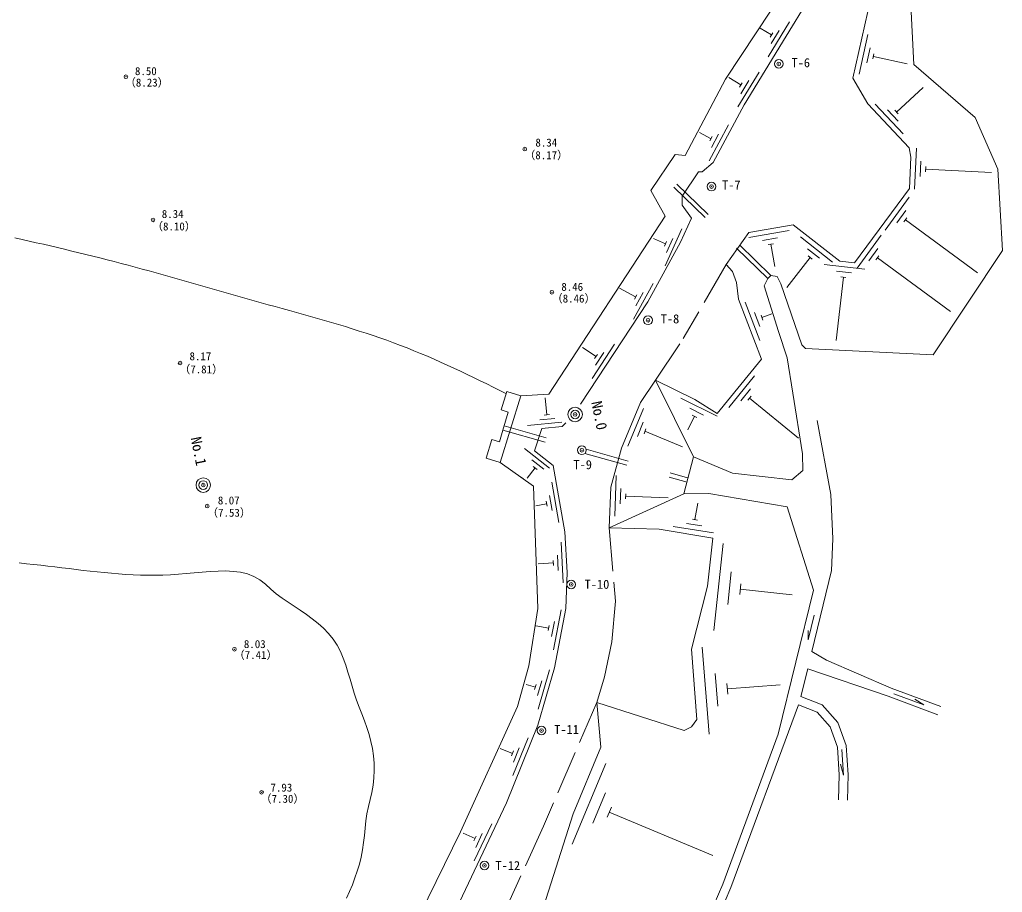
# Model space of a CAD drawing. Units: millimetres, scale not verified. Extents: x 27127 to 381529, y 17188 to 284000.
# Drawn here: x 290111 to 357627, y 117637 to 177551 of the extents above; entities that cross this region are included whole.
import ezdxf
from ezdxf.enums import TextEntityAlignment as Align

# ---------------------------------------------------------------- set-up
doc = ezdxf.new("R2010")
doc.units = ezdxf.units.MM
doc.header["$LTSCALE"] = 500
doc.header["$PDMODE"] = 32
doc.header["$PDSIZE"] = 250
doc.linetypes.add('DASHED', pattern=[7.5, 6, -1.5])
doc.linetypes.add('DASHED_SPACED', pattern=[12, 6, -6])
doc.layers.add('0-0通り芯', color=4, linetype='Continuous', lineweight=13)
doc.styles.add('ＭＳ ゴシック', font='')
doc.styles.get('ＭＳ ゴシック').set_extended_font_data('MS Gothic')

msp = doc.modelspace()

# ---------------------------------------------------------------- linework, layer by layer
at = {"layer": '0-0通り芯', "color": 3}
for p, q in [((349318.5, 182325.1), (347363, 173544.8)), ((351236.8, 180817.8), (351546.1, 174470.3)), ((344268.6, 178851.9), (342765.7, 176425.7)), ((341734.3, 178194.8), (338600.3, 173468.3)), ((342765.7, 176425.7), (339885.9, 171701.4)), ((351546.1, 174470.3), (355769.1, 170824)), ((347363, 173544.8), (348394.5, 171775.7)), ((335832.5, 168218.7), (338600.3, 173468.3)), ((339885.9, 171701.4), (337761.3, 167745.7)), ((348394.5, 171775.7), (351215, 168752.2)), ((355769.1, 170824), (357324.1, 167281.4)), ((335138.3, 168287.3), (333465, 165824.7)), ((335832.5, 168218.7), (335138.3, 168287.3)), ((351215, 168752.2), (351347.6, 168118.3)), ((351347.6, 168118.3), (351239.4, 165958.3)), ((337004.8, 167104.1), (337761.3, 167745.7)), ((335622.3, 165441), (336750.9, 167101.9)), ((336750.9, 167101.9), (337004.8, 167104.1)), ((357324.1, 167281.4), (357626.8, 161695.9)), ((334458.2, 164066.9), (333465, 165824.7)), ((335627.9, 164806), (335622.3, 165441)), ((351239.4, 165958.3), (347473.9, 160845.2)), ((336270.6, 163922.6), (335627.9, 164806)), ((334458.2, 164066.9), (326471.5, 151834.7)), ((335523.1, 162265), (336270.6, 163922.6)), ((343259.8, 163475.6), (340216.3, 162941)), ((346456.8, 160963.4), (343259.8, 163475.6)), ((340216.3, 162941), (338642, 160738.6)), ((333272.6, 158181.2), (335523.1, 162265)), ((357626.8, 161695.9), (352863.1, 154542)), ((338642, 160738.6), (339096.6, 160264.1)), ((347473.9, 160845.2), (346456.8, 160963.4)), ((339096.6, 160264.1), (339357.3, 159504.3)), ((339357.3, 159504.3), (339494.3, 158362.5)), ((341518.2, 159781.6), (341264.4, 159267)), ((341727.1, 159996.9), (342147.8, 159909.7)), ((342147.8, 159909.7), (342406.2, 159403.9)), ((342406.2, 159403.9), (343839.8, 155225.3)), ((341264.4, 159267), (342256.7, 156139.6)), ((328634.7, 151155.4), (333272.6, 158181.2)), ((339494.3, 158362.5), (341082.7, 154235.6)), ((342256.7, 156139.6), (342831.6, 154327.5)), ((343839.8, 155225.3), (344096, 154973.5)), ((352863.1, 154542), (344096, 154973.5)), ((341082.7, 154235.6), (338042.4, 150516.2)), ((342831.6, 154327.5), (343233.6, 151917.9)), ((333792.9, 152805.3), (332761.6, 151266.6)), ((336506.2, 151478.2), (333792.9, 152805.3)), ((333792.9, 152805.3), (336413.6, 147540.2)), ((323579.2, 152023.6), (323185.6, 150760.8)), ((324533.9, 151726), (323579.2, 152023.6)), ((343233.6, 151917.9), (343905.2, 147732.6)), ((324533.9, 151726), (323115.6, 147154)), ((324533.9, 151726), (326471.5, 151834.7)), ((332761.6, 151266.6), (331455.2, 148132)), ((338042.4, 150516.2), (336506.2, 151478.2)), ((323670.1, 150609.8), (323185.6, 150760.8)), ((323670.1, 150609.8), (323318.8, 149368.1)), ((344901.2, 150027.4), (345834.5, 144955.3)), ((323069.1, 148566.8), (323318.8, 149368.1)), ((325487.5, 147952.9), (325982.2, 149481.2)), ((325982.2, 149481.2), (327378.1, 149620.4)), ((327378.1, 149620.4), (327629.8, 149876.6)), ((322160.9, 147451.6), (322558.2, 148726.1)), ((322558.2, 148726.1), (323069.1, 148566.8)), ((326766.4, 146948), (325487.5, 147952.9)), ((331455.2, 148132), (330716.5, 145458.4)), ((323115.6, 147154), (322160.9, 147451.6)), ((335752.5, 144990), (336413.6, 147540.2)), ((339090.5, 146420.5), (336413.6, 147540.2)), ((343905.2, 147732.6), (343915.2, 146589.6)), ((325420.3, 145520.3), (323115.6, 147154)), ((327568.2, 142382.8), (326766.4, 146948)), ((343915.2, 146589.6), (343158.8, 145948)), ((324451.4, 146206.9), (324718.4, 146017.6)), ((343158.8, 145948), (339090.5, 146420.5)), ((325420.3, 145520.3), (325722, 137123.5)), ((330716.5, 145458.4), (330612, 142671.5)), ((330612, 142671.5), (335752.5, 144990)), ((337451.7, 145009.2), (335752.5, 144990)), ((342847.6, 144096.9), (337451.7, 145009.2)), ((345834.5, 144955.3), (345988.1, 141908.6)), ((344645, 138393.5), (342847.6, 144096.9)), ((330612, 142671.5), (334043.9, 142566.3)), ((334043.9, 142566.3), (337732.2, 141963.5)), ((327719.6, 139590), (327568.2, 142382.8)), ((337732.2, 141963.5), (337380.1, 138658.3)), ((345898.5, 139736.6), (345988.1, 141908.6)), ((327627, 137123.5), (327719.6, 139590)), ((344545.4, 134181.8), (345898.5, 139736.6)), ((337380.1, 138658.3), (336263.1, 134329.5)), ((342232.1, 128487.6), (344645, 138393.5)), ((325087, 133186.5), (325722, 137123.5)), ((326865.1, 133059.6), (327627, 137123.5)), ((344689.4, 136674.3), (344276, 134977.4)), ((344276, 134977.4), (344295.9, 135606.4)), ((336263.1, 134329.5), (336644, 129503.5)), ((344544.1, 134176.5), (345534.1, 133567.6)), ((324325, 130392.6), (325087, 133186.5)), ((325722, 129122.5), (326865.1, 133059.6)), ((345534.1, 133567.6), (349979.1, 131662.5)), ((343792.2, 131089.8), (344255.1, 132990.2)), ((349770.7, 131099.9), (344254.1, 132985.8)), ((349979.1, 131662.5), (353408, 130392.6)), ((345254.3, 130516.8), (343792.1, 131090)), ((349770.7, 131099.9), (353199.6, 129829.9)), ((350179.3, 131268.4), (352232.8, 130507.9)), ((320406, 121794), (324325, 130392.6)), ((329757.9, 130670), (335755.1, 128741.5)), ((329757.9, 130670), (330040, 127598.6)), ((338978.9, 117976.4), (343621.8, 130512.3)), ((343621.8, 130512.3), (343620.6, 130512.7)), ((343621.8, 130512.3), (344899, 130011.6)), ((345254.3, 130516.8), (346313.5, 129306.2)), ((352232.8, 130507.9), (351609.4, 130890.5)), ((344899, 130011.6), (345788, 128995.5)), ((323563, 123788.5), (325722, 129122.5)), ((336263.1, 128995.5), (335755.1, 128741.5)), ((336644, 129503.5), (336263.1, 128995.5)), ((345788, 128995.5), (346296, 127598.6)), ((346313.5, 129306.2), (346889, 127723.6)), ((338422.1, 118200.6), (342232.1, 128487.6)), ((346889, 127723.6), (347023.6, 125705.9)), ((330040, 127598.6), (328135, 123026.6)), ((346296, 127598.6), (346423, 125693.5)), ((346606.7, 127448), (346723.8, 125691.9)), ((346723.8, 125691.9), (346496.5, 126445.7)), ((346423, 125693.5), (346378.3, 123984)), ((347023.6, 125705.9), (346978.1, 123968.4)), ((316832, 109564.6), (323563, 123788.5)), ((328135, 123026.6), (323690.1, 109056.5)), ((315760.7, 112369.2), (320406, 121794)), ((336263.1, 113247.5), (338422.1, 118200.6)), ((338978.9, 117976.4), (336813.1, 113007.8))]:
    msp.add_line(p, q, dxfattribs=at)
at = {"layer": '0-0通り芯'}
for p, q in [((341762.2, 176508.6), (340993.7, 176977)), ((341545.8, 175000.9), (343003.2, 177391.7)), ((341671.1, 176359.1), (341853.3, 176658)), ((341745.1, 175904.1), (342291.6, 176800.7)), ((348389.4, 176543.4), (347780.7, 173810.3)), ((348540.8, 175613.2), (348312.6, 174588.3)), ((348806.4, 175195.5), (348730.3, 174853.9)), ((348768.3, 175024.7), (351084.8, 174508.8)), ((339669.1, 173074.9), (338826.9, 173588.2)), ((339452.7, 171567.2), (340910.1, 173958)), ((339578, 172925.5), (339760.1, 173224.3)), ((339651.9, 172470.5), (340198.5, 173367)), ((350360.4, 171207.7), (352179.6, 172904.8)), ((348893.5, 171753.9), (350803.5, 169706.5)), ((349746.3, 171352.8), (350462.5, 170585)), ((350241, 171335.6), (350479.7, 171079.7)), ((337483.7, 167862.9), (338808.5, 170329.6)), ((337617.5, 169380.2), (336824.6, 169806)), ((337534.7, 169226), (337700.3, 169534.3)), ((337633.4, 168775.7), (338130.2, 169700.7)), ((351728.1, 168718.5), (351588, 165922)), ((352033.9, 167827.1), (351981.4, 166778.4)), ((352365.9, 167460), (352348.4, 167110.4)), ((352357.2, 167285.2), (356879.2, 167058.7)), ((351229.9, 165355.1), (349569.5, 163100.6)), ((350992.8, 164443), (350370.2, 163597.6)), ((351067.1, 163953.7), (350859.6, 163671.9)), ((350963.3, 163812.8), (355919.7, 160162.7)), ((334462.5, 160643), (335613.6, 163195.5)), ((342978.2, 163070.8), (340220.4, 162586.3)), ((349308.8, 162746.6), (347648.4, 160492.1)), ((334491.1, 162165.9), (333670.7, 162535.9)), ((334419.2, 162006.4), (334563, 162325.4)), ((334548.7, 161564), (334980.4, 162521.1)), ((342176.9, 162574.7), (341142.8, 162393)), ((341892.8, 162169.4), (341548.1, 162108.8)), ((341720.4, 162139.1), (341989, 160610.4)), ((345965.9, 160904), (343764.3, 162634)), ((345061.6, 161169.4), (344236, 161818.1)), ((349071.8, 161834.5), (348449.1, 160989.1)), ((344432.6, 161218.6), (342825, 159172.8)), ((344570.2, 161110.5), (344295, 161326.7)), ((348177.6, 160411.1), (345396.3, 160734.2)), ((349146.1, 161345.2), (348938.5, 161063.3)), ((349042.3, 161204.3), (354062.9, 157506.9)), ((347268.1, 160164.4), (346225.1, 160285.6)), ((332277.1, 156996.4), (333628.5, 159448.7)), ((346706.2, 159877.3), (346201.8, 155534.1)), ((346880, 159857.1), (346532.4, 159897.5)), ((332427.3, 158512.1), (331330, 159116.9)), ((332342.9, 158358.9), (332511.8, 158665.4)), ((332436.7, 157907.6), (332943.5, 158827.2)), ((339952, 158147.7), (340957.8, 155534.6)), ((340592.9, 157456.8), (340970.1, 156476.9)), ((341108.2, 157092.6), (341789, 157354.6)), ((341045.3, 157255.9), (341171, 156929.3)), ((329713.5, 154423.3), (328774.5, 155043.2)), ((329443, 152924.4), (330985.5, 155261.2)), ((329674.7, 153819.9), (330253.1, 154696.2)), ((329617.1, 154277.3), (329809.9, 154569.4)), ((340601.2, 153093.5), (338829.1, 150925.6)), ((340318.4, 152194.5), (339653.9, 151381.6)), ((326331.5, 150420.5), (326214.3, 151596.1)), ((338041.5, 150337.6), (335526.2, 151567.9)), ((340367.9, 151702), (340146.4, 151431.1)), ((340257.1, 151566.5), (343619, 148818.5)), ((332967.3, 150850.1), (331890.1, 148265.6)), ((337101.7, 150407.7), (336158.5, 150869)), ((324998, 149684.6), (327366.9, 149920.8)), ((325838.9, 150069.9), (326883.7, 150174.1)), ((326157.4, 150403.2), (326505.6, 150437.9)), ((332953.7, 149907.8), (332549.7, 148938.6)), ((336476.3, 150323.9), (336015, 149380.7)), ((336633.5, 150247.1), (336319.1, 150400.8)), ((333142.1, 149450.1), (333007.5, 149127.1)), ((333074.8, 149288.6), (335643.7, 148217.9)), ((326508.9, 146768.8), (324804.2, 148108.2)), ((326132.5, 146683), (325306.9, 147331.7)), ((325534.3, 146771.5), (324978.3, 146063.8)), ((325671.9, 146663.4), (325396.7, 146879.6)), ((331096.5, 146252.8), (330991.6, 143454.8)), ((327148.3, 143039.1), (326663.9, 145796.9)), ((331413.5, 145365.3), (331374.1, 144316)), ((326345.5, 144141.9), (326284.9, 144486.6)), ((326701.5, 143849), (326519.8, 144883.2)), ((331750.1, 145002.4), (331737, 144652.7)), ((331743.6, 144827.6), (334665.9, 144718)), ((326315.2, 144314.2), (325573.4, 144183.9)), ((336509.2, 143227.3), (336694.7, 144362)), ((336336.5, 143255.6), (336681.9, 143199.1)), ((335014.7, 142762.3), (337778, 142310.7)), ((335934.7, 142966.6), (336970.9, 142797.2)), ((327457.5, 138882.8), (327305.9, 141678.7)), ((338446.6, 141589.2), (337811, 135622.9)), ((327110.6, 139740.3), (327053.7, 140788.8)), ((326782.6, 140248.3), (325732.2, 140191.4)), ((326792.1, 140073.6), (326773.1, 140423)), ((338993.8, 139645.3), (338755.4, 137407.9)), ((339660.1, 138820), (339580.6, 138074.3)), ((339620.4, 138447.2), (343193.1, 138066.5)), ((326790.1, 134287.9), (327306.1, 137040)), ((326458.4, 135774.5), (325573.8, 135940.4)), ((326426.1, 135602.5), (326490.6, 135946.5)), ((326656.5, 135203.2), (326850, 136235.2)), ((337003.6, 134479.1), (337475.8, 128497.8)), ((325728.1, 130219.3), (326508.7, 132908.2)), ((337898.8, 132669), (338075.9, 130426)), ((325542.2, 131731), (324918.4, 131912.1)), ((325493.4, 131563), (325591, 131899.1)), ((325683.9, 131143.2), (325976.7, 132151.6)), ((338705.5, 131980.3), (338764.5, 131232.7)), ((338735, 131606.5), (342364, 131893)), ((323995.4, 125656.3), (325046, 128251.8)), ((323964.5, 127179.2), (323130.2, 127516.8)), ((323898.9, 127016.9), (324030.2, 127341.4)), ((324045.6, 126580), (324439.6, 127553.2)), ((330387.6, 126482.8), (328079.9, 120944.4)), ((330358.8, 124463.6), (329493.4, 122386.7)), ((330762.6, 123482.8), (330474.2, 122790.5)), ((330618.4, 123136.6), (337728.6, 120174.1)), ((321344.6, 119802), (322542.3, 122332.9)), ((321401.2, 121324.1), (320587.6, 121709)), ((321447.8, 120721.2), (321896.9, 121670.3)), ((321326.3, 121165.9), (321476, 121482.2))]:
    msp.add_line(p, q, dxfattribs=at)
at = {"layer": '0-0通り芯', "color": 3, "linetype": 'DASHED_SPACED'}
for p, q in [((341518.2, 159781.6), (334190.1, 166891.8)), ((341727.1, 159996.9), (334361.2, 167143.7)), ((341518.2, 159781.6), (341727.1, 159996.9)), ((323318.8, 149368.1), (328451.8, 147915.5)), ((323400.5, 149656.7), (328533.5, 148204.1)), ((329033.4, 148062.7), (335998.1, 146091.7)), ((328951.8, 147774), (335967.9, 145788.5))]:
    msp.add_line(p, q, dxfattribs=at)
at = {"layer": '0-0通り芯', "color": 2, "linetype": 'DASHED'}
for p in [(338642, 160738.6), (333792.9, 152805.3)]:
    msp.add_line(p, (335707.6, 155662.4), dxfattribs=at)
at = {"layer": '0-0通り芯', "color": 3, "linetype": 'DASHED'}
for p, q in [((330612, 142671.5), (331056, 137631.5)), ((331056, 137631.5), (330802.1, 134837.6)), ((330802.1, 134837.6), (330294.1, 132424.5)), ((329757.9, 130670), (330294.1, 132424.5)), ((329757.9, 130670), (326096.9, 122187.9)), ((326096.9, 122187.9), (320134, 109056.5))]:
    msp.add_line(p, q, dxfattribs=at)
at = {"layer": '0-0通り芯', "color": 3}
for points in [[(323548.3, 151873.1), (323099.2, 152095.5), (322650.1, 152317.6), (322200.6, 152538.9), (321750.7, 152759.2), (321300.3, 152978), (320849.2, 153195.1), (320397.3, 153410), (319944.5, 153622.5), (319490.5, 153832.1), (319035.3, 154038.6), (318578.8, 154241.4), (318120.7, 154440.4), (317661, 154635.1), (317199.6, 154825.2), (316736.2, 155010.3), (316270.8, 155190.3), (315803.6, 155365.3), (315334.5, 155535.6), (314863.7, 155701.4), (314391.4, 155863.2), (313917.5, 156021.1), (313442.3, 156175.4), (312965.9, 156326.4), (312488.3, 156474.4), (312009.6, 156619.7), (311530.1, 156762.5), (311049.7, 156903.1), (310568.6, 157041.9), (310086.9, 157179), (309604.7, 157314.8), (309122.1, 157449.5), (308639.2, 157583.5), (308156.2, 157716.9), (307673.1, 157850.2), (307190.1, 157983.5), (306707.2, 158117.1), (306224.6, 158251.4), (305742.3, 158386.5), (305260.5, 158522.6), (304779.1, 158659.6), (304297.9, 158797.1), (303817, 158935.1), (303336.2, 159073.3), (302855.6, 159211.7), (302375.1, 159350), (301894.6, 159488.1), (301414.1, 159625.7), (300933.5, 159762.7), (300452.8, 159899), (299971.9, 160034.3), (299490.7, 160168.6), (299009.2, 160301.5), (298527.4, 160433), (298045.2, 160562.9), (297562.5, 160691.3), (297079.5, 160818.1), (296596.1, 160943.5), (296112.3, 161067.4), (295628.1, 161190), (295143.5, 161311.3), (294658.6, 161431.3), (294173.3, 161550.1), (293687.6, 161667.7), (293201.5, 161784.2), (292715.1, 161899.6), (292228.3, 162014), (291741.2, 162127.4), (291253.8, 162239.9), (290765.9, 162351.4), (290277.8, 162462.2), (289789.3, 162572.1)], [(290082.1, 140253.2), (290576, 140201.1), (291068.3, 140148.3), (291558.9, 140094.1), (292047.5, 140038.2), (292534.2, 139980.4), (293019.4, 139921.3), (293503.5, 139861.7), (293987.2, 139802.4), (294471, 139744.3), (294955.4, 139688.2), (295441.1, 139635), (295928.5, 139585.4), (296418.2, 139540.3), (296910.7, 139500.6), (297406.7, 139466.9), (297906.6, 139440.3), (298410.9, 139421.5), (298920.4, 139411.3), (299435.4, 139410.6), (299956.6, 139420.2), (300484.5, 139440.9), (301019.6, 139473.5), (301562.2, 139518.5), (302110, 139570.9), (302658.9, 139623.1), (303205.1, 139667.2), (303744.5, 139695.6), (304273.2, 139700.3), (304787.2, 139673.8), (305282.6, 139608.2), (305755.4, 139495.7), (306201.6, 139328.6), (306617.2, 139099.1), (306998.4, 138799.4), (307359.7, 138454.7), (307741.3, 138135.6), (308140.4, 137839), (308551.8, 137557), (308970.5, 137282.1), (309391.4, 137006.7), (309809.1, 136722.9), (310218.7, 136423.5), (310614, 136104.2), (310988.5, 135763.6), (311335.3, 135400.6), (311647.7, 135013.9), (311919.3, 134602.3), (312149.4, 134167), (312345.6, 133712.3), (312516.1, 133242.5), (312668.8, 132762.2), (312811.8, 132275.8), (312953.2, 131787.6), (313101.1, 131302.3), (313262.7, 130823.7), (313436.5, 130351.7), (313615.5, 129883.6), (313792.8, 129416.4), (313961.6, 128947.4), (314114.8, 128473.7), (314245.5, 127992.7), (314347.7, 127502.2), (314419.7, 127004.1), (314460.8, 126501.3), (314470.1, 125996.5), (314447.1, 125492.6), (314390.9, 124992.4), (314301.4, 124498.5), (314187.8, 124010.4), (314069.2, 123524.5), (313965.2, 123036.8), (313892.6, 122543.8), (313844.3, 122046.3), (313801.2, 121547), (313744.8, 121048.6), (313667.8, 120552.8), (313569.8, 120061.1), (313450.7, 119574.5), (313310.5, 119094.4), (313149, 118621.9), (312967.8, 118157.1), (312769.6, 117698.9), (312557.6, 117246.1)]]:
    msp.add_lwpolyline(points, dxfattribs=at)
for centre in [(342268.5, 174515.7), (337646, 166091.9), (333282, 156912.4), (328742.6, 147989.1), (328005.7, 138775), (325967.7, 128742.8), (322046, 119484)]:
    msp.add_circle(centre, 300, dxfattribs=at)
at = {"layer": '0-0通り芯', "color": 5}
for centre, radius in [((328272.1, 150444.4), 500), ((328272.1, 150444.4), 300), ((302727.7, 145598.1), 500), ((302727.7, 145598.1), 300)]:
    msp.add_circle(centre, radius, dxfattribs=at)
at = {"layer": '0-0通り芯', "color": 7}
for p in [(342268.5, 174515.7), (297409.8, 173628.6), (324815.3, 168664.8), (337646, 166091.9), (299273.7, 163803.8), (326679.2, 158840.1), (333282, 156912.4), (301137.7, 153979.1), (328272.1, 150444.4), (328742.6, 147989.1), (302727.7, 145598.1), (303001.6, 144154.3), (328005.7, 138775), (304865.5, 134329.6), (325967.7, 128742.8), (306729.5, 124504.8), (322046, 119484)]:
    msp.add_point(p, dxfattribs=at)

# ---------------------------------------------------------------- texts
at = {"layer": '0-0通り芯', "color": 2, "style": 'ＭＳ ゴシック'}
for s, height, p in [('T-6', 623.2, (343140.4, 174100.4)), ('8.50', 549.9, (298033, 173580)), ('（8.23）', 549.9, (297345.6, 172792.6)), ('8.34', 549.9, (325545.8, 168673.4)), ('（8.17）', 549.9, (324788.2, 167807.6)), ('T-7', 623.2, (338367.3, 165703)), ('8.34', 549.9, (299876.6, 163771.6)), ('（8.10）', 549.9, (299210.7, 162916.9)), ('8.46', 549.9, (327326.9, 158769.4)), ('（8.46）', 549.9, (326670.7, 157966.1)), ('T-8', 623.2, (334155.8, 156514.2)), ('8.17', 549.9, (301782.3, 154003.5)), ('（7.81）', 549.9, (301085.7, 153102.7)), ('T-9', 623.2, (328158.9, 146502)), ('8.07', 549.9, (303728.6, 144105.8)), ('（7.53）', 549.9, (302993.3, 143260.2)), ('T-10', 623.2, (328927.4, 138290.3)), ('8.03', 549.9, (305517.5, 134243.9)), ('（7.41）', 549.9, (304825.8, 133492.6)), ('T-11', 623.2, (326838, 128323.3)), ('7.93', 549.9, (307345.2, 124388.8)), ('（7.30）', 549.9, (306672.1, 123617.5)), ('T-12', 623.2, (322800.4, 118977.4))]:
    msp.add_text(s, height=height, dxfattribs=at).set_placement(p, align=Align.BOTTOM_LEFT)
at = {"layer": '0-0通り芯', "color": 7, "style": 'ＭＳ ゴシック'}
for s, p in [('No.0', (329167.6, 151239.8)), ('No.1', (301641.3, 148789.6))]:
    msp.add_text(s, height=733.1, rotation=281.31, dxfattribs=at).set_placement(p, align=Align.BOTTOM_LEFT)

doc.saveas('drawing.dxf')
